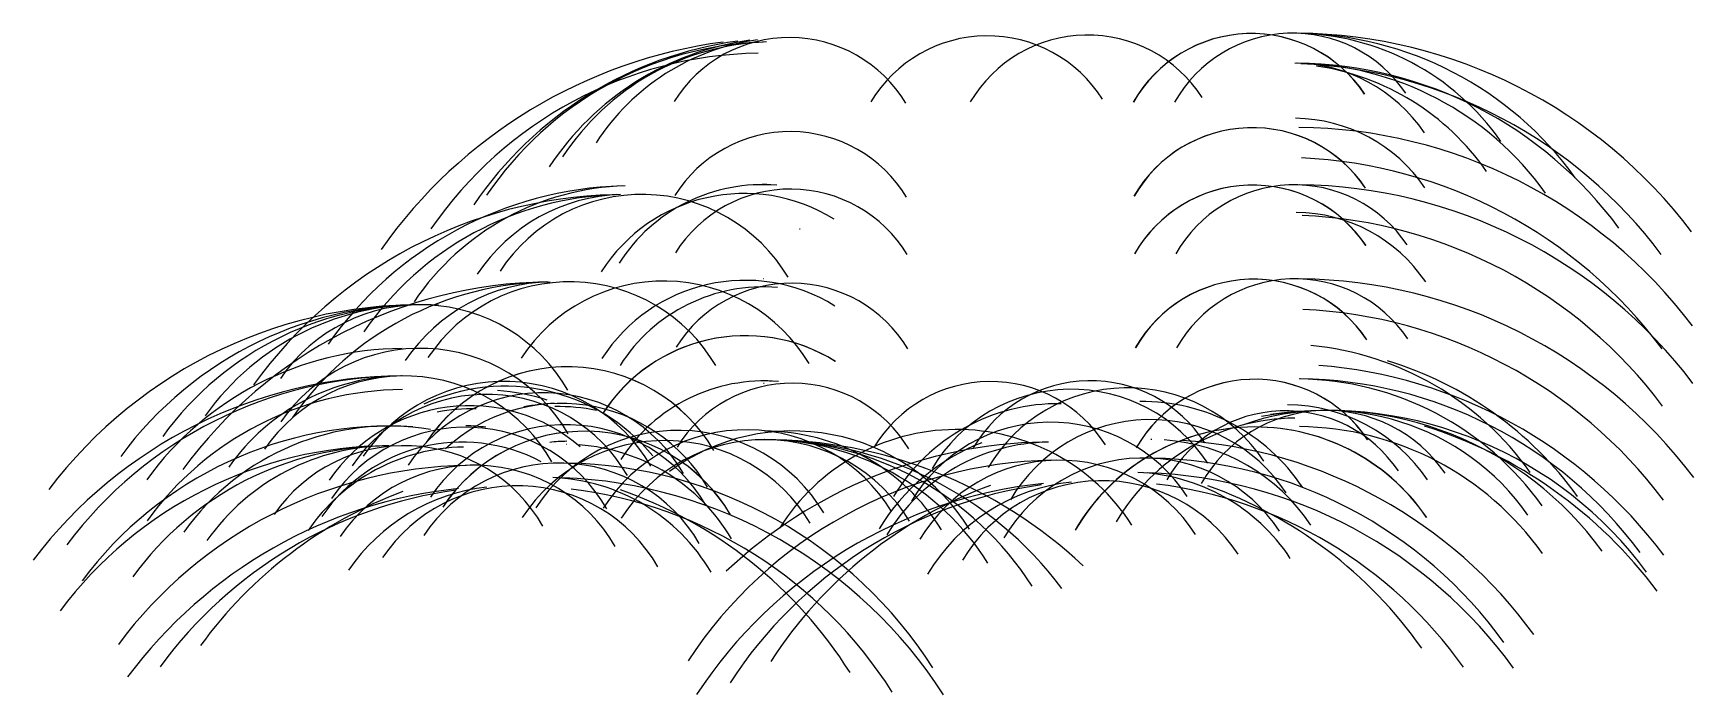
# Model space of a CAD drawing. Extents: x -1.92 to 1.51, y -0.9 to 0.47.
import ezdxf

# ---------------------------------------------------------------- set-up
doc = ezdxf.new("R2010")
doc.units = 0

msp = doc.modelspace()

# ---------------------------------------------------------------- linework, layer by layer
at = {"layer": 'drawinglayer'}
for centre, radius, start, end in [((-0.362, -0.5716), 1.0323, 97.6203, 144.8219), ((-0.362, -0.5716), 1.0323, 97.6203, 144.8219), ((-0.362, -0.328), 0.7887, 97.7922, 145.791), ((-0.362, -0.328), 0.7887, 97.7922, 145.791), ((-0.3913, -0.2673), 0.7193, 92.0054, 145.9914), ((-0.362, -0.1336), 0.5944, 97.9068, 146.5804), ((-0.362, -0.1336), 0.5944, 97.9068, 146.5804), ((-0.3913, -0.073), 0.525, 92.0054, 146.7871), ((-0.362, -0.0149), 0.4757, 97.9641, 147.0697), ((-0.362, 0.1794), 0.2814, 31.2718, 147.8828), ((-0.362, 0.1794), 0.2814, 31.2718, 147.8828), ((0.0471, 0.1829), 0.2814, 32.3032, 148.935), ((0.254, 0.1847), 0.2814, 32.8188, 149.444), ((0.5925, 0.1876), 0.2814, 33.7928, 150.2447), ((0.5929, 0.1876), 0.2814, 33.7928, 150.2455), ((0.6782, 0.1884), 0.2814, 34.022, 150.4415), ((0.6782, -0.0552), 0.525, 35.0533, 89.3632), ((0.6782, -0.2496), 0.7193, 35.7982, 89.3731), ((0.6782, -0.5626), 1.0323, 37.0587, 89.3887), ((-0.4125, -0.4094), 0.838, 90.974, 145.4541), ((0.6788, 0.08), 0.3278, 34.1939, 89.3552), ((0.6788, -0.2331), 0.6408, 35.5117, 89.3716), ((0.6788, -0.4274), 0.8352, 36.3139, 89.3814), ((0.6502, -0.5783), 0.9859, 36.8295, 87.4124), ((0.6502, -0.1146), 0.5222, 34.9388, 81.5399), ((0.5942, -0.0067), 0.2814, 33.7928, 150.2485), ((0.5945, -0.0067), 0.2814, 33.7928, 150.2494), ((0.6798, -0.0337), 0.3278, 34.1939, 89.3599), ((0.6799, -0.7569), 1.0323, 37.0587, 89.3962), ((-0.3604, -0.0149), 0.2814, 31.2718, 147.8872), ((-0.3604, -0.0149), 0.2814, 31.2718, 147.8872), ((0.6519, -0.7727), 0.9859, 36.8295, 87.42), ((-0.6859, -0.6136), 0.7683, 91.6043, 144.9676), ((-0.6859, -0.3906), 0.5454, 91.6043, 145.8877), ((-0.4554, -0.2123), 0.351, 58.0863, 147.3393), ((-0.4181, -0.194), 0.351, 85.1299, 147.4398), ((-0.3593, -0.1336), 0.2814, 31.2718, 147.8899), ((-0.3593, -0.1336), 0.2814, 31.2718, 147.8899), ((-0.4181, -0.8056), 0.9627, 89.9495, 90), ((-0.4181, -0.4998), 0.6568, 89.9483, 90), ((-0.4181, -0.6113), 0.7683, 89.9488, 90), ((-0.4181, -0.4998), 0.6568, 89.9483, 90), ((-0.4181, -0.3883), 0.5454, 89.026, 89.9478), ((0.5952, -0.1254), 0.2814, 33.7928, 150.2509), ((0.5956, -0.1254), 0.2814, 33.7928, 150.2517), ((0.6809, -0.1247), 0.2814, 34.022, 150.4477), ((0.6809, -0.8756), 1.0323, 37.0587, 89.4009), ((-0.7009, -0.8106), 0.9472, 91.4897, 144.2005), ((-0.7009, -0.5202), 0.6568, 91.547, 145.3822), ((-0.7009, -0.5202), 0.6568, 91.547, 145.3822), ((-0.7009, -0.2299), 0.3665, 91.547, 146.5984), ((-0.6664, -0.2141), 0.351, 30.8135, 146.7609), ((0.6814, -0.228), 0.3278, 34.1939, 89.3679), ((0.6529, -0.8914), 0.9859, 36.8295, 87.4246), ((-0.7009, -0.8106), 0.9472, 67.5901, 67.6546), ((-0.8512, -0.9911), 0.9472, 90.8021, 143.7613), ((-0.8512, -0.7008), 0.6568, 90.8021, 144.9491), ((-0.8512, -0.7008), 0.6568, 90.8021, 144.9491), ((-0.8512, -0.4105), 0.3665, 90.8021, 146.1726), ((-0.8166, -0.3947), 0.351, 30.4697, 146.3379), ((-0.6222, -0.393), 0.351, 30.9281, 146.8834), ((-0.4538, -0.3916), 0.351, 58.0863, 147.3435), ((-0.4162, -0.4051), 0.351, 85.1299, 147.4447), ((-0.3577, -0.328), 0.2814, 31.2718, 147.8944), ((-0.3577, -0.328), 0.2814, 31.2718, 147.8944), ((-0.4162, -1.0167), 0.9627, 89.9578, 90.0573), ((-0.4164, -0.6941), 0.6568, 89.9561, 90), ((-0.4164, -0.6941), 0.6568, 89.9561, 90), ((0.5969, -0.3197), 0.2814, 33.7928, 150.2548), ((0.5972, -0.3197), 0.2814, 33.7928, 150.2556), ((0.6826, -0.319), 0.2814, 34.022, 150.4515), ((0.6826, -1.07), 1.0323, 37.0587, 89.4084), ((-1.1246, -1.0537), 0.9627, 87.7655, 142.875), ((-1.1246, -0.8594), 0.7683, 87.7082, 143.6721), ((-1.1246, -0.7479), 0.6568, 87.6509, 144.1368), ((-1.1246, -0.7479), 0.6568, 87.6509, 144.1368), ((-1.1246, -0.6364), 0.5454, 87.6509, 144.6071), ((-1.1246, -0.4421), 0.351, 29.7821, 145.4401), ((0.6546, -1.0857), 0.9859, 36.8295, 87.4322), ((-0.4529, -0.5059), 0.351, 58.0863, 147.3461), ((-0.4525, -0.5059), 0.351, 58.0863, 147.3472), ((-1.1584, -0.8382), 0.6568, 90.3438, 144.034), ((-1.1584, -0.8382), 0.6568, 90.3438, 144.034), ((-1.124, -0.5321), 0.351, 29.7821, 145.4417), ((0.6552, -0.8021), 0.6298, 35.3971, 84.5033), ((-1.1579, -1.2006), 0.9627, 90.3438, 142.7723), ((-1.1579, -1.1087), 0.8707, 90.3438, 143.1477), ((-1.1579, -0.681), 0.443, 90.3438, 144.9437), ((-1.1579, -0.589), 0.351, 29.6675, 145.3404), ((-0.8206, -0.5701), 0.351, 30.4697, 146.3263), ((-0.8204, -0.5701), 0.351, 30.4697, 146.3269), ((0.6556, -1.1994), 0.9859, 36.8295, 85.5868), ((0.6552, -0.9294), 0.7546, 35.9128, 73.1593), ((-1.1577, -0.9231), 0.6568, 90.3438, 144.0362), ((-1.1577, -0.9231), 0.6568, 90.3438, 144.0362), ((-0.9517, -0.6004), 0.351, 30.1259, 145.949), ((-0.8707, -0.6085), 0.3356, 30.2405, 146.2496), ((-0.9499, -0.6565), 0.3971, 39.637, 114.9383), ((-0.9923, -0.688), 0.4206, 72.0664, 86.264), ((-0.4146, -0.5994), 0.351, 85.1299, 147.4492), ((-0.3559, -0.5345), 0.2814, 31.2718, 147.8991), ((-0.3559, -0.5345), 0.2814, 31.2718, 147.8991), ((-0.4146, -1.211), 0.9627, 89.9655, 90.0573), ((-0.4146, -1.0996), 0.8512, 89.9651, 90.0573), ((-0.4145, -1.1382), 0.8845, 89.9654, 90.0573), ((-0.4146, -0.9052), 0.6568, 89.9646, 90), ((-0.4146, -0.9052), 0.6568, 89.9646, 90), ((-0.4146, -0.7109), 0.4625, 88.1092, 89.964), ((0.0532, -0.531), 0.2814, 32.3032, 148.9504), ((0.2207, -0.6012), 0.3356, 32.9907, 149.1409), ((0.2602, -0.5292), 0.2814, 32.8761, 149.4589), ((0.3374, -0.5981), 0.3356, 33.2772, 149.4239), ((0.5987, -0.5263), 0.2814, 33.7928, 150.2589), ((0.599, -0.5263), 0.2814, 33.7928, 150.2597), ((0.6844, -0.8687), 0.6245, 35.4544, 89.3971), ((0.6844, -1.1287), 0.8845, 36.4857, 89.4096), ((-1.0228, -0.6506), 0.351, 49.3773, 145.7413), ((-0.9874, -0.6116), 0.3356, 30.0113, 145.9119), ((-1.0156, -0.7029), 0.3971, 89.0833, 100.7263), ((-0.8337, -0.6457), 0.351, 30.4124, 132.819), ((-0.8337, -0.7153), 0.4206, 91.8908, 100.589), ((-0.8409, -0.6983), 0.3971, 78.369, 90.8363), ((0.1925, -0.6925), 0.3971, 89.026, 148.8202), ((0.3672, -0.6879), 0.3971, 33.621, 90.7778), ((0.6626, -0.6532), 0.3558, 34.3085, 89.2793), ((-1.188, -1.1332), 0.7916, 86.505, 143.3816), ((-1.188, -0.8638), 0.5222, 80.7181, 144.5138), ((-0.8242, -0.6742), 0.3356, 30.3551, 146.3822), ((-1.0387, -0.7616), 0.4206, 83.2391, 88.929), ((0.1778, -0.6692), 0.3356, 32.8761, 149.0356), ((0.3838, -0.6638), 0.3356, 33.3918, 149.5351), ((0.6851, -0.7554), 0.4302, 90.4011, 149.8623), ((0.6627, -0.5914), 0.2814, 33.9647, 150.406), ((0.7473, -0.6061), 0.2968, 34.2512, 150.5363), ((0.7473, -0.8188), 0.5095, 35.1679, 109.6193), ((0.7473, -1.0131), 0.7038, 35.9701, 100.9497), ((0.7473, -1.1318), 0.8225, 36.4284, 98.0699), ((0.6853, -0.9672), 0.6245, 35.4544, 89.401), ((0.6626, -1.2558), 0.9584, 36.7149, 72.5244), ((-1.0378, -0.726), 0.351, 62.3261, 145.6971), ((-1.0303, -0.6796), 0.3356, 29.8967, 145.7862), ((-0.786, -0.7032), 0.351, 30.527, 146.4246), ((-0.7858, -0.7032), 0.351, 30.527, 146.4252), ((-0.6202, -0.7224), 0.351, 30.9281, 146.8888), ((-0.5917, -0.7015), 0.351, 30.9853, 146.9676), ((-0.8147, -0.7936), 0.4206, 90.974, 95.8046), ((-0.4512, -0.7003), 0.351, 31.3291, 147.3507), ((-0.4135, -0.7207), 0.351, 31.3864, 147.452), ((-0.355, -0.7818), 0.4302, 31.9021, 126.3413), ((0.1789, -1.3527), 0.9781, 90.9167, 133.3396), ((-0.4137, -0.7823), 0.4302, 31.7302, 89.9681), ((-0.4135, -1.0265), 0.6568, 32.6469, 89.9695), ((-0.4135, -1.0265), 0.6568, 32.6469, 89.9695), ((-0.4135, -0.915), 0.5454, 32.1886, 89.9692), ((-0.4135, -1.138), 0.7683, 36.8868, 89.9697), ((-0.4135, -1.3323), 0.9627, 46.8563, 89.9701), ((-0.0162, -0.7789), 0.4302, 32.7615, 148.1621), ((0.1908, -0.7771), 0.4302, 111.1421, 148.6815), ((0.1789, -0.7717), 0.3971, 90.8594, 148.7866), ((0.5995, -0.7736), 0.4302, 34.4231, 149.6636), ((0.5999, -0.7736), 0.4302, 34.4231, 149.6644), ((0.3849, -1.3474), 0.9781, 89.9, 90), ((0.3849, -0.7663), 0.3971, 89.8952, 89.9427), ((0.3849, -0.7663), 0.3971, 33.6782, 86.0225), ((0.3849, -1.3474), 0.9781, 36.0274, 86.2058), ((-1.1876, -1.2335), 0.8512, 90.2292, 143.1364), ((-1.1876, -1.0392), 0.6568, 90.1719, 143.9447), ((-1.1876, -1.0392), 0.6568, 90.1719, 143.9447), ((-1.1876, -0.8448), 0.4625, 90.1719, 144.77), ((-1.1567, -0.7099), 0.3278, 29.6102, 145.445), ((-1.0292, -0.7821), 0.3971, 90.9167, 145.5242), ((-0.8232, -0.7768), 0.3971, 89.9534, 90), ((-0.8232, -0.7768), 0.3971, 30.6416, 86.0944), ((0.3702, -0.743), 0.3356, 33.3918, 149.5025), ((0.3702, -1.3241), 0.9166, 35.7409, 88.9052), ((-1.0125, -1.3391), 0.9166, 91.0313, 143.4033), ((-1.0125, -0.758), 0.3356, 29.954, 145.8382), ((-0.8379, -0.7535), 0.3356, 30.3551, 146.3434), ((-0.8379, -1.3345), 0.9166, 32.5896, 88.9619), ((0.1955, -1.3287), 0.9166, 90.974, 146.7581), ((0.1955, -0.7476), 0.3356, 32.9334, 149.0792), ((0.342, -0.8343), 0.3971, 33.5637, 87.7558), ((0.342, -1.4154), 0.9781, 35.9128, 87.8591), ((-0.9445, -1.4435), 0.9781, 95.9588, 143.3587), ((-0.924, -1.3815), 0.9166, 97.9641, 143.6687), ((-0.8379, -1.3345), 0.9166, 110.6265, 143.924), ((-0.9445, -0.8625), 0.3971, 96.1879, 145.7723), ((-0.924, -0.8004), 0.3356, 30.1259, 146.0958), ((-0.8661, -0.8448), 0.3971, 30.527, 87.8179), ((-0.8661, -1.4258), 0.9781, 32.7615, 87.9182), ((-0.924, -1.3815), 0.9166, 32.3604, 83.0359), ((-1.0125, -1.3391), 0.9166, 32.1886, 70.7827), ((0.2635, -1.4331), 0.9781, 95.9015, 146.6925), ((0.284, -1.371), 0.9166, 97.8495, 146.9825), ((0.3702, -1.3241), 0.9166, 110.2254, 147.1986), ((0.2635, -0.8521), 0.3971, 96.1306, 148.9945), ((0.284, -0.79), 0.3356, 33.1626, 149.295), ((0.284, -1.371), 0.9166, 35.4544, 82.9391), ((0.1955, -1.3287), 0.9166, 35.2252, 70.4156)]:
    msp.add_arc(centre, radius, start, end, dxfattribs=at)

doc.saveas('drawing.dxf')
